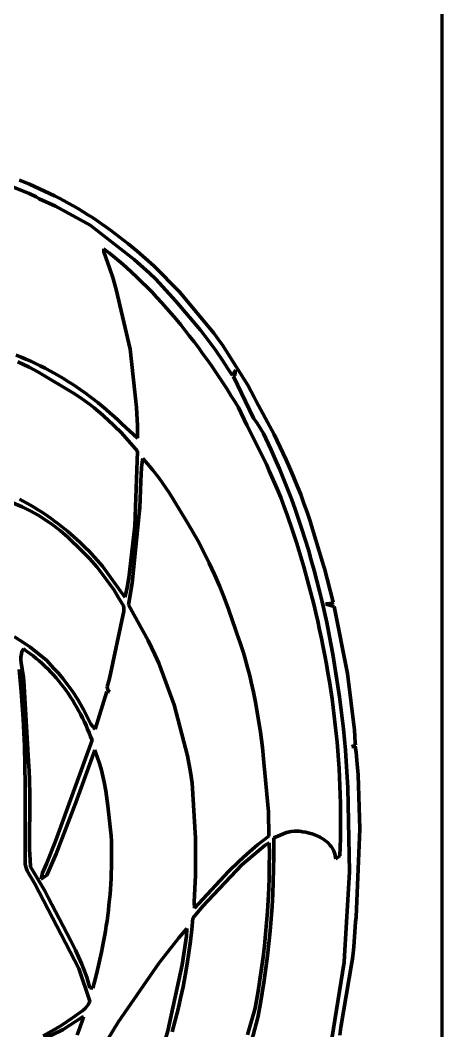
# Model space of a CAD drawing. Header units: millimetres. Extents: x 0 to 15.3, y 0 to 17.7.
# Drawn here: x 12.84 to 15.29, y 4.56 to 10.44 of the extents above; entities that cross this region are included whole.
import ezdxf

# ---------------------------------------------------------------- set-up
doc = ezdxf.new("R2010")
doc.units = ezdxf.units.MM
doc.layers.add('color#0a0a0aff', color=7, linetype='CONTINUOUS', lineweight=100)
doc.layers.add('color#ffffffff', color=7, linetype='CONTINUOUS', lineweight=100)

msp = doc.modelspace()

# ---------------------------------------------------------------- linework, layer by layer
at = {"layer": 'color#0a0a0aff'}
for p, q in [((12.888, 9.4334), (12.7509, 9.4876)), ((12.8309, 9.5114), (12.8604, 9.4994)), ((12.8604, 9.4994), (12.8898, 9.487)), ((12.8898, 9.487), (12.9191, 9.4743)), ((12.9191, 9.4743), (12.9482, 9.4612)), ((12.9277, 9.4141), (12.888, 9.4334)), ((12.9468, 9.4024), (12.9277, 9.4141)), ((12.9482, 9.4612), (12.9772, 9.4477)), ((12.9772, 9.4477), (13.006, 9.4339)), ((13.006, 9.4339), (13.0346, 9.4197)), ((13.0346, 9.4197), (13.063, 9.4052)), ((13.0411, 9.3595), (12.9468, 9.4024)), ((13.2437, 9.2498), (13.0411, 9.3595)), ((13.063, 9.4052), (13.0912, 9.3903)), ((13.0912, 9.3903), (13.1192, 9.375)), ((13.1192, 9.375), (13.147, 9.3593)), ((13.147, 9.3593), (13.1746, 9.3433)), ((13.1746, 9.3433), (13.202, 9.3269)), ((13.202, 9.3269), (13.2291, 9.3101)), ((13.2291, 9.3101), (13.256, 9.293)), ((13.256, 9.293), (13.2826, 9.2754)), ((13.4995, 9.0501), (13.2437, 9.2498)), ((13.2826, 9.2754), (13.309, 9.2575)), ((13.309, 9.2575), (13.3351, 9.2392)), ((13.3351, 9.2392), (13.361, 9.2205)), ((13.361, 9.2205), (13.3866, 9.2014)), ((13.3866, 9.2014), (13.4118, 9.182)), ((13.4118, 9.182), (13.4368, 9.1621)), ((13.4368, 9.1621), (13.4615, 9.1418)), ((13.4615, 9.1418), (13.5175, 9.0978)), ((13.3223, 9.0931), (13.3226, 9.1082)), ((13.3456, 9.0281), (13.3223, 9.0931)), ((13.3226, 9.1082), (13.3232, 9.1113)), ((13.3232, 9.1113), (13.3562, 9.0853)), ((13.3562, 9.0853), (13.3888, 9.0587)), ((13.3888, 9.0587), (13.4209, 9.0316)), ((13.5175, 9.0978), (13.6131, 9.0125)), ((13.358, 8.9945), (13.3456, 9.0281)), ((13.4209, 9.0316), (13.4525, 9.0039)), ((13.4525, 9.0039), (13.4836, 8.9757)), ((13.5883, 8.9701), (13.4995, 9.0501)), ((13.6131, 9.0125), (13.7639, 8.8611)), ((13.3751, 8.9437), (13.358, 8.9945)), ((13.3954, 8.8752), (13.3751, 8.9437)), ((13.4836, 8.9757), (13.5142, 8.947)), ((13.5142, 8.947), (13.5444, 8.9179)), ((13.6251, 8.9343), (13.5883, 8.9701)), ((13.5444, 8.9179), (13.5742, 8.8883)), ((13.5742, 8.8883), (13.6035, 8.8582)), ((13.742, 8.8073), (13.6251, 8.9343)), ((13.4761, 8.5271), (13.3954, 8.8752)), ((13.6035, 8.8582), (13.6323, 8.8277)), ((13.6323, 8.8277), (13.6607, 8.7968)), ((13.7639, 8.8611), (13.9639, 8.6201)), ((13.6607, 8.7968), (13.6887, 8.7655)), ((13.6887, 8.7655), (13.7163, 8.7338)), ((13.8226, 8.7139), (13.742, 8.8073)), ((13.7163, 8.7338), (13.7435, 8.7018)), ((13.8849, 8.6374), (13.8226, 8.7139)), ((13.7435, 8.7018), (13.7703, 8.6694)), ((13.7703, 8.6694), (13.7966, 8.6366)), ((13.7966, 8.6366), (13.8226, 8.6035)), ((13.8226, 8.6035), (13.8482, 8.5702)), ((13.9303, 8.5789), (13.8849, 8.6374)), ((13.9639, 8.6201), (14.004, 8.5651)), ((13.8482, 8.5702), (13.8735, 8.5365)), ((13.8735, 8.5365), (13.8983, 8.5026)), ((13.9742, 8.5193), (13.9303, 8.5789)), ((14.004, 8.5651), (14.0116, 8.5538)), ((14.0116, 8.5538), (14.162, 8.3187)), ((12.8117, 8.4924), (12.8403, 8.481)), ((12.8403, 8.481), (12.8687, 8.4691)), ((12.8687, 8.4691), (12.8968, 8.4567)), ((13.5131, 8.1888), (13.4761, 8.5271)), ((13.8983, 8.5026), (13.9228, 8.4684)), ((14.0166, 8.4587), (13.9742, 8.5193)), ((12.8874, 8.4226), (12.8213, 8.4533)), ((12.939, 8.3955), (12.8874, 8.4226)), ((12.8968, 8.4567), (12.9248, 8.4438)), ((12.9248, 8.4438), (12.9525, 8.4304)), ((12.9525, 8.4304), (12.9799, 8.4165)), ((12.9799, 8.4165), (13.0071, 8.4021)), ((13.9228, 8.4684), (13.947, 8.4339)), ((13.947, 8.4339), (13.9708, 8.3993)), ((14.044, 8.4176), (14.0166, 8.4587)), ((14.0706, 8.376), (14.044, 8.4176)), ((13.156, 8.2651), (12.939, 8.3955)), ((13.0071, 8.4021), (13.0341, 8.3872)), ((13.0341, 8.3872), (13.0608, 8.3719)), ((13.0608, 8.3719), (13.0873, 8.3561)), ((13.0873, 8.3561), (13.1135, 8.3399)), ((13.9708, 8.3993), (13.9943, 8.3644)), ((13.9943, 8.3644), (14.0175, 8.3293)), ((14.0901, 8.4061), (14.0706, 8.376)), ((14.078, 8.3675), (14.0857, 8.3749)), ((14.1943, 8.1255), (14.078, 8.3675)), ((14.0857, 8.3749), (14.0901, 8.4061)), ((13.1135, 8.3399), (13.1394, 8.3232)), ((13.1394, 8.3232), (13.1651, 8.3061)), ((13.1651, 8.3061), (13.1905, 8.2886)), ((14.0175, 8.3293), (14.0403, 8.2941)), ((14.0403, 8.2941), (14.0628, 8.2587)), ((14.162, 8.3187), (14.1989, 8.248)), ((13.198, 8.2369), (13.156, 8.2651)), ((13.1905, 8.2886), (13.2156, 8.2708)), ((13.2389, 8.2072), (13.198, 8.2369)), ((13.2156, 8.2708), (13.2404, 8.2525)), ((13.2404, 8.2525), (13.265, 8.2338)), ((13.265, 8.2338), (13.2892, 8.2148)), ((14.0628, 8.2587), (14.085, 8.2231)), ((14.1989, 8.248), (14.2103, 8.2239)), ((13.2655, 8.1866), (13.2389, 8.2072)), ((13.2915, 8.165), (13.2655, 8.1866)), ((13.2892, 8.2148), (13.3132, 8.1954)), ((13.3132, 8.1954), (13.3368, 8.1757)), ((13.3368, 8.1757), (13.3602, 8.1556)), ((13.5183, 8.0814), (13.5131, 8.1888)), ((14.085, 8.2231), (14.1069, 8.1874)), ((14.1069, 8.1874), (14.1554, 8.0854)), ((14.2103, 8.2239), (14.2634, 8.1282)), ((13.3167, 8.1426), (13.2915, 8.165)), ((13.3291, 8.131), (13.3167, 8.1426)), ((13.3412, 8.1191), (13.3291, 8.131)), ((13.4259, 8.0409), (13.3412, 8.1191)), ((13.3602, 8.1556), (13.3832, 8.1352)), ((13.3832, 8.1352), (13.4059, 8.1144)), ((14.2166, 8.0973), (14.1943, 8.1255)), ((14.2634, 8.1282), (14.3141, 8.0311)), ((13.4059, 8.1144), (13.4284, 8.0934)), ((13.4284, 8.0934), (13.5188, 8.0097)), ((13.5188, 8.0097), (13.5183, 8.0814)), ((14.1554, 8.0854), (14.2695, 7.8581)), ((14.2535, 8.036), (14.2166, 8.0973)), ((13.5196, 7.9342), (13.4259, 8.0409)), ((14.2955, 7.9446), (14.2535, 8.036)), ((14.3141, 8.0311), (14.3504, 7.9574)), ((14.3212, 7.8875), (14.2955, 7.9446)), ((14.3504, 7.9574), (14.3851, 7.883)), ((13.5024, 7.4997), (13.5196, 7.9342)), ((13.5493, 7.8912), (13.5458, 7.8692)), ((13.5795, 7.8578), (13.5493, 7.8912)), ((14.3459, 7.8301), (14.3212, 7.8875)), ((14.3851, 7.883), (14.4182, 7.8079)), ((13.542, 7.8361), (13.5382, 7.7585)), ((13.5458, 7.8692), (13.542, 7.8361)), ((13.6084, 7.8233), (13.5795, 7.8578)), ((13.645, 7.7758), (13.6084, 7.8233)), ((14.2695, 7.8581), (14.2859, 7.819)), ((14.3698, 7.7723), (14.3459, 7.8301)), ((13.7048, 7.6895), (13.645, 7.7758)), ((14.2859, 7.819), (14.3094, 7.7675)), ((14.3094, 7.7675), (14.3318, 7.7155)), ((14.3929, 7.7142), (14.3698, 7.7723)), ((14.4182, 7.8079), (14.4496, 7.732)), ((13.5382, 7.7585), (13.5325, 7.6031)), ((14.3318, 7.7155), (14.3532, 7.6632)), ((14.4151, 7.6559), (14.3929, 7.7142)), ((14.4496, 7.732), (14.4695, 7.681)), ((12.8314, 7.6538), (12.8527, 7.6427)), ((13.7993, 7.5362), (13.7048, 7.6895)), ((14.3532, 7.6632), (14.3736, 7.6105)), ((14.4365, 7.5972), (14.4151, 7.6559)), ((14.4695, 7.681), (14.4886, 7.6297)), ((12.846, 7.6103), (12.7972, 7.6311)), ((12.8936, 7.587), (12.846, 7.6103)), ((12.8527, 7.6427), (12.8738, 7.6312)), ((12.8738, 7.6312), (12.8948, 7.6193)), ((12.94, 7.5612), (12.8936, 7.587)), ((12.8948, 7.6193), (12.9155, 7.6071)), ((12.9155, 7.6071), (12.936, 7.5946)), ((12.936, 7.5946), (12.9563, 7.5817)), ((13.5325, 7.6031), (13.5284, 7.57)), ((14.3736, 7.6105), (14.393, 7.5574)), ((14.4571, 7.5382), (14.4365, 7.5972)), ((14.4886, 7.6297), (14.5068, 7.5781)), ((12.985, 7.5331), (12.94, 7.5612)), ((12.9563, 7.5817), (12.9764, 7.5685)), ((12.9764, 7.5685), (12.9963, 7.555)), ((13.0284, 7.5026), (12.985, 7.5331)), ((12.9963, 7.555), (13.016, 7.5412)), ((13.016, 7.5412), (13.0355, 7.5271)), ((13.5284, 7.57), (13.4875, 7.1661)), ((13.8362, 7.474), (13.7993, 7.5362)), ((14.393, 7.5574), (14.4207, 7.4773)), ((14.4769, 7.479), (14.4571, 7.5382)), ((14.5068, 7.5781), (14.5242, 7.5261)), ((13.0701, 7.4699), (13.0284, 7.5026)), ((13.0355, 7.5271), (13.0547, 7.5126)), ((13.0547, 7.5126), (13.0737, 7.4979)), ((13.1101, 7.435), (13.0701, 7.4699)), ((13.0737, 7.4979), (13.0925, 7.4829)), ((13.0925, 7.4829), (13.1111, 7.4675)), ((13.4681, 7.1972), (13.5024, 7.4997)), ((13.8715, 7.4108), (13.8362, 7.474)), ((14.4207, 7.4773), (14.4467, 7.3966)), ((14.4958, 7.4195), (14.4769, 7.479)), ((14.5242, 7.5261), (14.5325, 7.5)), ((14.5325, 7.5), (14.6022, 7.2675)), ((13.1199, 7.4259), (13.1101, 7.435)), ((13.1111, 7.4675), (13.1294, 7.452)), ((13.187, 7.3624), (13.1199, 7.4259)), ((13.1294, 7.452), (13.1475, 7.4361)), ((13.1475, 7.4361), (13.1653, 7.4199)), ((13.1653, 7.4199), (13.183, 7.4035)), ((13.9051, 7.3468), (13.8715, 7.4108)), ((14.5141, 7.3598), (14.4958, 7.4195)), ((13.183, 7.4035), (13.2003, 7.3869)), ((13.2403, 7.3067), (13.187, 7.3624)), ((13.2003, 7.3869), (13.2175, 7.37)), ((13.2175, 7.37), (13.2344, 7.3528)), ((13.2344, 7.3528), (13.251, 7.3354)), ((14.4467, 7.3966), (14.4869, 7.2611)), ((14.5315, 7.2998), (14.5141, 7.3598)), ((13.2809, 7.2602), (13.2403, 7.3067)), ((13.251, 7.3354), (13.2674, 7.3178)), ((13.2674, 7.3178), (13.2835, 7.3)), ((13.2835, 7.3), (13.2994, 7.2819)), ((13.937, 7.2819), (13.9051, 7.3468)), ((14.5482, 7.2396), (14.5315, 7.2998)), ((13.3195, 7.2122), (13.2809, 7.2602)), ((13.2994, 7.2819), (13.3151, 7.2636)), ((13.3151, 7.2636), (13.445, 7.0836)), ((13.9673, 7.2163), (13.937, 7.2819)), ((14.4869, 7.2611), (14.5452, 7.0426)), ((14.5642, 7.1792), (14.5482, 7.2396)), ((14.6022, 7.2675), (14.608, 7.2505)), ((14.608, 7.2505), (14.6566, 7.0622)), ((13.356, 7.1625), (13.3195, 7.2122)), ((13.458, 7.1402), (13.4681, 7.1972)), ((13.996, 7.1499), (13.9673, 7.2163)), ((14.5795, 7.1186), (14.5642, 7.1792)), ((13.3819, 7.1241), (13.356, 7.1625)), ((13.4064, 7.0849), (13.3819, 7.1241)), ((13.4486, 7.0977), (13.458, 7.1402)), ((13.4875, 7.1661), (13.4665, 7.0387)), ((14.0231, 7.0828), (13.996, 7.1499)), ((14.594, 7.0578), (14.5795, 7.1186)), ((13.437, 7.0332), (13.4064, 7.0849)), ((13.445, 7.0836), (13.4486, 7.0977)), ((14.0486, 7.0152), (14.0231, 7.0828)), ((14.6079, 6.9969), (14.594, 7.0578)), ((14.6566, 7.0622), (14.6589, 7.0556)), ((13.3554, 6.6103), (13.4382, 7.002)), ((13.4397, 7.0212), (13.437, 7.0332)), ((13.4382, 7.002), (13.439, 7.0053)), ((13.439, 7.0053), (13.4399, 7.0118)), ((13.4399, 7.0118), (13.4397, 7.0212)), ((13.4665, 7.0387), (13.5816, 6.8313)), ((14.0726, 6.947), (14.0486, 7.0152)), ((14.5452, 7.0426), (14.5572, 6.9931)), ((14.6168, 7.0445), (14.6154, 7.044)), ((14.6154, 7.044), (14.6645, 7.0292)), ((14.653, 7.0499), (14.6168, 7.0445)), ((14.6589, 7.0556), (14.653, 7.0499)), ((14.6645, 7.0292), (14.7413, 6.6398)), ((14.0878, 6.9012), (14.0726, 6.947)), ((14.5572, 6.9931), (14.5687, 6.9435)), ((14.5687, 6.9435), (14.5798, 6.8938)), ((14.621, 6.9358), (14.6079, 6.9969)), ((14.0981, 6.8734), (14.0878, 6.9012)), ((14.5798, 6.8938), (14.5905, 6.844)), ((14.6335, 6.8745), (14.621, 6.9358)), ((12.8022, 6.8536), (12.8673, 6.8106)), ((13.5816, 6.8313), (13.6202, 6.7496)), ((14.108, 6.8455), (14.0981, 6.8734)), ((14.1176, 6.8175), (14.108, 6.8455)), ((14.5905, 6.844), (14.6007, 6.794)), ((14.6454, 6.8131), (14.6335, 6.8745)), ((12.8454, 6.7647), (12.8435, 6.7584)), ((12.8477, 6.771), (12.8454, 6.7647)), ((12.8505, 6.7772), (12.8477, 6.771)), ((12.8537, 6.7834), (12.8505, 6.7772)), ((12.873, 6.7703), (12.8537, 6.7834)), ((12.8673, 6.8106), (12.892, 6.7941)), ((12.892, 6.7566), (12.873, 6.7703)), ((12.892, 6.7941), (12.99, 6.715)), ((14.1268, 6.7894), (14.1176, 6.8175)), ((14.1356, 6.7611), (14.1268, 6.7894)), ((14.6007, 6.794), (14.6104, 6.744)), ((14.6566, 6.7516), (14.6454, 6.8131)), ((12.8395, 6.733), (12.8393, 6.7203)), ((12.8393, 6.7203), (12.8406, 6.701)), ((12.8408, 6.7458), (12.8395, 6.733)), ((12.842, 6.7521), (12.8408, 6.7458)), ((12.8435, 6.7584), (12.842, 6.7521)), ((12.9106, 6.7425), (12.892, 6.7566)), ((12.9288, 6.7279), (12.9106, 6.7425)), ((12.9467, 6.7128), (12.9288, 6.7279)), ((12.9641, 6.6973), (12.9467, 6.7128)), ((12.99, 6.715), (13.0298, 6.671)), ((13.6202, 6.7496), (13.643, 6.7007)), ((14.1441, 6.7327), (14.1356, 6.7611)), ((14.1523, 6.7043), (14.1441, 6.7327)), ((14.6104, 6.744), (14.6197, 6.6939)), ((14.6672, 6.69), (14.6566, 6.7516)), ((12.8409, 6.5352), (12.8291, 6.6625)), ((12.8406, 6.701), (12.8547, 6.6168)), ((12.9811, 6.6814), (12.9641, 6.6973)), ((12.9977, 6.665), (12.9811, 6.6814)), ((13.014, 6.6483), (12.9977, 6.665)), ((13.0298, 6.6312), (13.014, 6.6483)), ((13.0298, 6.671), (13.0579, 6.6412)), ((13.643, 6.7007), (13.7319, 6.4576)), ((14.1601, 6.6757), (14.1523, 6.7043)), ((14.1676, 6.6471), (14.1601, 6.6757)), ((14.1748, 6.6184), (14.1676, 6.6471)), ((14.6197, 6.6939), (14.6285, 6.6437)), ((14.6771, 6.6282), (14.6672, 6.69)), ((12.8547, 6.6168), (12.856, 6.5974)), ((12.856, 6.5974), (12.8853, 6.0969)), ((13.0452, 6.6137), (13.0298, 6.6312)), ((13.0603, 6.5958), (13.0452, 6.6137)), ((13.0579, 6.6412), (13.0846, 6.6103)), ((13.0749, 6.5776), (13.0603, 6.5958)), ((13.0846, 6.6103), (13.1098, 6.5783)), ((13.3425, 6.5621), (13.3554, 6.6103)), ((14.1816, 6.5896), (14.1748, 6.6184)), ((14.1945, 6.5317), (14.1816, 6.5896)), ((14.6285, 6.6437), (14.6368, 6.5934)), ((14.6368, 6.5934), (14.6447, 6.5431)), ((14.6865, 6.5664), (14.6771, 6.6282)), ((14.7413, 6.6398), (14.7823, 6.3093)), ((12.8522, 6.3758), (12.8409, 6.5352)), ((13.0891, 6.5591), (13.0749, 6.5776)), ((13.103, 6.5402), (13.0891, 6.5591)), ((13.1164, 6.5211), (13.103, 6.5402)), ((13.1098, 6.5783), (13.1414, 6.5341)), ((13.1414, 6.5341), (13.1708, 6.4884)), ((13.2731, 6.3159), (13.3394, 6.5346)), ((13.3394, 6.5346), (13.3562, 6.5324)), ((13.3431, 6.5527), (13.3425, 6.5621)), ((13.3454, 6.5459), (13.3431, 6.5527)), ((13.348, 6.5415), (13.3454, 6.5459)), ((13.3562, 6.5324), (13.348, 6.5415)), ((14.2061, 6.4736), (14.1945, 6.5317)), ((14.6447, 6.5431), (14.6521, 6.4927)), ((14.6952, 6.5045), (14.6865, 6.5664)), ((13.1294, 6.5017), (13.1164, 6.5211)), ((13.142, 6.482), (13.1294, 6.5017)), ((13.1542, 6.462), (13.142, 6.482)), ((13.1708, 6.4884), (13.2047, 6.4294)), ((14.2167, 6.4153), (14.2061, 6.4736)), ((14.6521, 6.4927), (14.659, 6.4422)), ((14.7034, 6.4425), (14.6952, 6.5045)), ((13.166, 6.4418), (13.1542, 6.462)), ((13.1774, 6.4213), (13.166, 6.4418)), ((13.1884, 6.4007), (13.1774, 6.4213)), ((13.2047, 6.4294), (13.2474, 6.3442)), ((13.7319, 6.4576), (13.81, 6.1608)), ((14.2263, 6.3568), (14.2167, 6.4153)), ((14.659, 6.4422), (14.6653, 6.3916)), ((14.711, 6.3805), (14.7034, 6.4425)), ((12.8598, 6.2161), (12.8522, 6.3758)), ((13.199, 6.3798), (13.1884, 6.4007)), ((13.2092, 6.3588), (13.199, 6.3798)), ((13.2189, 6.3375), (13.2092, 6.3588)), ((14.2349, 6.2981), (14.2263, 6.3568)), ((14.6653, 6.3916), (14.6712, 6.341)), ((14.718, 6.3184), (14.711, 6.3805)), ((13.2282, 6.3161), (13.2189, 6.3375)), ((13.2372, 6.2946), (13.2282, 6.3161)), ((13.2457, 6.2729), (13.2372, 6.2946)), ((13.2474, 6.3442), (13.2731, 6.3159)), ((14.2461, 6.2099), (14.2349, 6.2981)), ((14.6712, 6.341), (14.6766, 6.2903)), ((14.7246, 6.2563), (14.718, 6.3184)), ((14.7823, 6.3093), (14.7874, 6.2371)), ((13.042, 5.664), (13.2537, 6.2511)), ((13.2537, 6.2511), (13.2457, 6.2729)), ((14.6766, 6.2903), (14.6815, 6.2396)), ((14.6815, 6.2396), (14.6859, 6.1889)), ((14.7305, 6.1942), (14.7246, 6.2563)), ((14.7874, 6.2371), (14.7879, 6.2226)), ((12.8649, 5.9923), (12.8598, 6.2161)), ((13.2694, 6.193), (13.1603, 5.8899)), ((13.276, 6.1766), (13.2694, 6.193)), ((13.2823, 6.1601), (13.276, 6.1766)), ((14.2555, 6.1215), (14.2461, 6.2099)), ((14.6859, 6.1889), (14.6898, 6.1381)), ((14.7451, 5.9748), (14.7305, 6.1942)), ((14.7879, 6.2226), (14.7679, 6.2144)), ((14.7679, 6.2144), (14.7869, 6.2156)), ((14.7869, 6.2156), (14.7918, 6.1828)), ((14.7918, 6.1828), (14.7975, 6.1334)), ((13.2882, 6.1436), (13.2823, 6.1601)), ((13.2938, 6.1269), (13.2882, 6.1436)), ((13.2991, 6.1102), (13.2938, 6.1269)), ((13.81, 6.1608), (13.8283, 6.0656)), ((14.2609, 6.0626), (14.2555, 6.1215)), ((14.6898, 6.1381), (14.6931, 6.0872)), ((14.7975, 6.1334), (14.8036, 6.0508)), ((12.8853, 6.0969), (12.8868, 6.0769)), ((12.8868, 6.0769), (12.89, 6.0167)), ((13.3088, 6.0764), (13.2991, 6.1102)), ((13.3173, 6.0424), (13.3088, 6.0764)), ((13.8283, 6.0656), (13.8377, 6.0017)), ((14.2814, 5.834), (14.2609, 6.0626)), ((14.6931, 6.0872), (14.6959, 6.0363)), ((12.89, 6.0167), (12.8916, 5.9363)), ((13.3248, 6.0081), (13.3173, 6.0424)), ((13.3344, 5.9563), (13.3248, 6.0081)), ((13.8377, 6.0017), (13.8563, 5.682)), ((14.6959, 6.0363), (14.6982, 5.9854)), ((14.8036, 6.0508), (14.8137, 5.7357)), ((12.8638, 5.7365), (12.8649, 5.9923)), ((13.3469, 5.8692), (13.3344, 5.9563)), ((14.6982, 5.9854), (14.7, 5.9345)), ((14.7541, 5.4864), (14.7451, 5.9748)), ((12.8916, 5.9363), (12.8904, 5.6149)), ((13.1603, 5.8899), (13.0442, 5.5896)), ((14.7, 5.9345), (14.7012, 5.8836)), ((14.7012, 5.8836), (14.7018, 5.8326)), ((13.3651, 5.6942), (13.3469, 5.8692)), ((14.2841, 5.6938), (14.2814, 5.834)), ((14.7018, 5.8326), (14.702, 5.7817)), ((14.702, 5.7817), (14.7015, 5.7307)), ((12.8646, 5.5409), (12.8638, 5.7365)), ((14.387, 5.7143), (14.3131, 5.6829)), ((14.4147, 5.7208), (14.387, 5.7143)), ((14.4316, 5.7227), (14.4147, 5.7208)), ((14.4487, 5.7228), (14.4316, 5.7227)), ((14.4602, 5.7217), (14.4487, 5.7228)), ((14.4718, 5.7197), (14.4602, 5.7217)), ((14.481, 5.7186), (14.4718, 5.7197)), ((14.4997, 5.7156), (14.481, 5.7186)), ((14.5185, 5.7114), (14.4997, 5.7156)), ((14.5373, 5.706), (14.5185, 5.7114)), ((14.5466, 5.7028), (14.5373, 5.706)), ((14.7015, 5.7307), (14.7005, 5.6797)), ((14.8137, 5.7357), (14.793, 5.222)), ((12.9882, 5.5327), (13.042, 5.664)), ((13.3664, 5.6633), (13.3651, 5.6942)), ((13.3674, 5.6324), (13.3664, 5.6633)), ((13.8563, 5.682), (13.8565, 5.4862)), ((14.2181, 5.6429), (14.2508, 5.6688)), ((14.2508, 5.6688), (14.2841, 5.6938)), ((14.2864, 5.655), (14.2622, 5.64)), ((14.287, 5.5883), (14.2864, 5.655)), ((14.3131, 5.6829), (14.3129, 5.5743)), ((14.5557, 5.6993), (14.5466, 5.7028)), ((14.5648, 5.6955), (14.5557, 5.6993)), ((14.5737, 5.6914), (14.5648, 5.6955)), ((14.5824, 5.6869), (14.5737, 5.6914)), ((14.5909, 5.6822), (14.5824, 5.6869)), ((14.5991, 5.6771), (14.5909, 5.6822)), ((14.6071, 5.6717), (14.5991, 5.6771)), ((14.6148, 5.666), (14.6071, 5.6717)), ((14.6221, 5.6599), (14.6148, 5.666)), ((14.6291, 5.6535), (14.6221, 5.6599)), ((14.6357, 5.6468), (14.6291, 5.6535)), ((14.6418, 5.6398), (14.6357, 5.6468)), ((14.7005, 5.6797), (14.699, 5.6287)), ((12.8904, 5.6149), (12.8927, 5.5547)), ((13.0442, 5.5896), (12.9912, 5.4662)), ((13.3679, 5.6015), (13.3674, 5.6324)), ((13.368, 5.5706), (13.3679, 5.6015)), ((14.1089, 5.5465), (14.1548, 5.5888)), ((14.2622, 5.64), (14.1267, 5.5261)), ((14.1548, 5.5888), (14.1862, 5.6162)), ((14.1862, 5.6162), (14.2181, 5.6429)), ((14.2867, 5.5215), (14.287, 5.5883)), ((14.6476, 5.6324), (14.6418, 5.6398)), ((14.6528, 5.6246), (14.6476, 5.6324)), ((14.6576, 5.6166), (14.6528, 5.6246)), ((14.6618, 5.6082), (14.6576, 5.6166)), ((14.6655, 5.5994), (14.6618, 5.6082)), ((14.6686, 5.5903), (14.6655, 5.5994)), ((14.6711, 5.5808), (14.6686, 5.5903)), ((14.699, 5.6287), (14.6968, 5.5778)), ((12.8648, 5.5311), (12.8646, 5.5409)), ((12.866, 5.5216), (12.8648, 5.5311)), ((12.8927, 5.5547), (12.8953, 5.5146)), ((12.9656, 5.4806), (12.9882, 5.5327)), ((13.3672, 5.5088), (13.3678, 5.5397)), ((13.3678, 5.5397), (13.368, 5.5706)), ((14.0494, 5.4881), (14.1089, 5.5465)), ((14.3129, 5.5743), (14.3117, 5.5018)), ((14.6729, 5.571), (14.6711, 5.5808)), ((14.6741, 5.5608), (14.6729, 5.571)), ((14.6968, 5.5778), (14.6741, 5.5608)), ((12.8695, 5.508), (12.866, 5.5216)), ((12.8766, 5.4906), (12.8695, 5.508)), ((12.9206, 5.4165), (12.8766, 5.4906)), ((12.8953, 5.5146), (12.9792, 5.3745)), ((12.9584, 5.4427), (12.9656, 5.4806)), ((13.3648, 5.4471), (13.3662, 5.4779)), ((13.3662, 5.4779), (13.3672, 5.5088)), ((13.8505, 5.2748), (14.0494, 5.4881)), ((13.8565, 5.4862), (13.8575, 5.4643)), ((14.1267, 5.5261), (13.8967, 5.2838)), ((14.2854, 5.4549), (14.2867, 5.5215)), ((14.3117, 5.5018), (14.3095, 5.4294)), ((14.7243, 4.9959), (14.7541, 5.4864)), ((13.1776, 4.9226), (12.9206, 5.4165)), ((12.9912, 5.4662), (12.9584, 5.4427)), ((13.361, 5.3855), (13.3631, 5.4163)), ((13.3631, 5.4163), (13.3648, 5.4471)), ((13.8575, 5.4643), (13.8491, 5.3113)), ((14.2832, 5.3882), (14.2854, 5.4549)), ((14.3095, 5.4294), (14.3065, 5.357)), ((12.9792, 5.3745), (12.9982, 5.336)), ((13.3558, 5.3239), (13.3586, 5.3547)), ((13.3586, 5.3547), (13.361, 5.3855)), ((14.28, 5.3216), (14.2832, 5.3882)), ((14.3065, 5.357), (14.3025, 5.2847)), ((12.9982, 5.336), (13.1291, 5.0884)), ((13.3491, 5.2625), (13.3526, 5.2932)), ((13.3526, 5.2932), (13.3558, 5.3239)), ((13.8491, 5.3113), (13.8505, 5.2748)), ((14.2759, 5.255), (14.28, 5.3216)), ((13.3453, 5.2319), (13.3491, 5.2625)), ((13.8967, 5.2838), (13.8418, 5.2162)), ((14.2708, 5.1885), (14.2759, 5.255)), ((14.3025, 5.2847), (14.2975, 5.2124)), ((13.3367, 5.1707), (13.3412, 5.2013)), ((13.3412, 5.2013), (13.3453, 5.2319)), ((13.8418, 5.2162), (13.8352, 5.1492)), ((14.2648, 5.1221), (14.2708, 5.1885)), ((14.2975, 5.2124), (14.2915, 5.1402)), ((14.7885, 5.1949), (14.7797, 5.049)), ((14.793, 5.222), (14.7885, 5.1949)), ((13.3267, 5.1097), (13.3318, 5.1402)), ((13.3318, 5.1402), (13.3367, 5.1707)), ((13.8057, 5.1555), (13.7602, 5.1023)), ((13.8048, 5.1113), (13.8057, 5.1555)), ((13.8352, 5.1492), (13.8273, 5.0824)), ((14.2579, 5.0557), (14.2648, 5.1221)), ((14.2915, 5.1402), (14.2845, 5.0681)), ((13.1291, 5.0884), (13.1577, 5.0306)), ((13.3155, 5.049), (13.3212, 5.0793)), ((13.3212, 5.0793), (13.3267, 5.1097)), ((13.7602, 5.1023), (13.7161, 5.048)), ((13.7792, 4.9439), (13.8048, 5.1113)), ((13.8273, 5.0824), (13.8183, 5.0158)), ((14.2845, 5.0681), (14.2764, 4.9962)), ((13.1577, 5.0306), (13.1758, 4.9917)), ((13.2963, 4.9583), (13.3094, 5.0187)), ((13.3094, 5.0187), (13.3155, 5.049)), ((13.7161, 5.048), (13.6451, 4.9555)), ((13.8183, 5.0158), (13.808, 4.9493)), ((14.2501, 4.9895), (14.2579, 5.0557)), ((14.7797, 5.049), (14.7742, 4.9945)), ((13.1758, 4.9917), (13.1929, 4.9523)), ((13.1929, 4.9523), (13.201, 4.9324)), ((13.282, 4.8981), (13.2963, 4.9583)), ((13.6451, 4.9555), (13.406, 4.6102)), ((13.6954, 4.5612), (13.7792, 4.9439)), ((13.808, 4.9493), (13.7965, 4.883)), ((14.2414, 4.9234), (14.2501, 4.9895)), ((14.2764, 4.9962), (14.2673, 4.9243)), ((14.6518, 4.514), (14.723, 4.9595)), ((14.7671, 4.9585), (14.7038, 4.5821)), ((14.723, 4.9595), (14.7243, 4.9959)), ((14.7692, 4.9675), (14.7671, 4.9585)), ((14.7742, 4.9945), (14.7692, 4.9675)), ((13.2415, 4.7324), (13.1776, 4.9226)), ((13.201, 4.9324), (13.2087, 4.9124)), ((13.2087, 4.9124), (13.2161, 4.8922)), ((13.2161, 4.8922), (13.2232, 4.8719)), ((13.2666, 4.8383), (13.282, 4.8981)), ((13.7965, 4.883), (13.7839, 4.817)), ((14.2318, 4.8574), (14.2414, 4.9234)), ((14.2673, 4.9243), (14.2571, 4.8526)), ((13.2232, 4.8719), (13.2298, 4.8514)), ((13.2298, 4.8514), (13.236, 4.8308)), ((13.236, 4.8308), (13.2418, 4.8099)), ((13.2585, 4.8085), (13.2666, 4.8383)), ((14.2212, 4.7915), (14.2318, 4.8574)), ((14.2571, 4.8526), (14.2457, 4.7811)), ((13.2418, 4.8099), (13.2585, 4.8085)), ((13.7839, 4.817), (13.77, 4.7511)), ((14.2098, 4.7258), (14.2212, 4.7915)), ((14.2457, 4.7811), (14.2332, 4.7097)), ((13.2226, 4.6999), (13.2299, 4.7098)), ((13.2299, 4.7098), (13.2332, 4.7151)), ((13.2332, 4.7151), (13.2362, 4.7207)), ((13.2362, 4.7207), (13.239, 4.7264)), ((13.239, 4.7264), (13.2415, 4.7324)), ((13.77, 4.7511), (13.755, 4.6855)), ((14.2038, 4.693), (14.2098, 4.7258)), ((14.2332, 4.7097), (14.2196, 4.6385)), ((13.1392, 4.6359), (13.2011, 4.6781)), ((13.2011, 4.6781), (13.2145, 4.6907)), ((13.2145, 4.6907), (13.2226, 4.6999)), ((13.755, 4.6855), (13.7388, 4.6202)), ((14.1599, 4.5375), (14.2038, 4.693)), ((13.0351, 4.5673), (13.0776, 4.5935)), ((13.0776, 4.5935), (13.1085, 4.6148)), ((13.1959, 4.6389), (13.0861, 4.5671)), ((13.1085, 4.6148), (13.1392, 4.6359)), ((13.406, 4.6102), (13.1179, 4.1411)), ((13.1776, 4.5629), (13.1871, 4.5894)), ((13.1871, 4.5894), (13.1962, 4.616)), ((13.205, 4.6427), (13.1959, 4.6389)), ((13.1962, 4.616), (13.205, 4.6427)), ((13.7388, 4.6202), (13.7214, 4.5552)), ((14.2196, 4.6385), (14.1743, 4.4699)), ((13.0861, 4.5671), (12.7968, 4.429)), ((12.9692, 4.532), (13.0351, 4.5673)), ((13.1678, 4.5366), (13.1776, 4.5629)), ((13.6783, 4.5009), (13.6954, 4.5612)), ((14.7038, 4.5821), (14.6985, 4.5358))]:
    msp.add_line(p, q, dxfattribs=at)
at = {"layer": 'color#ffffffff'}
for p, q in [((15.2917, 17.6528), (15.2917, 0)), ((12.7509, 9.4876), (12.888, 9.4334)), ((12.8604, 9.4994), (12.8309, 9.5114)), ((12.8898, 9.487), (12.8604, 9.4994)), ((12.9191, 9.4743), (12.8898, 9.487)), ((12.9482, 9.4612), (12.9191, 9.4743)), ((12.888, 9.4334), (12.9277, 9.4141)), ((12.9277, 9.4141), (12.9468, 9.4024)), ((12.9772, 9.4477), (12.9482, 9.4612)), ((13.006, 9.4339), (12.9772, 9.4477)), ((13.0346, 9.4197), (13.006, 9.4339)), ((13.063, 9.4052), (13.0346, 9.4197)), ((12.9468, 9.4024), (13.0411, 9.3595)), ((13.0411, 9.3595), (13.2437, 9.2498)), ((13.0912, 9.3903), (13.063, 9.4052)), ((13.1192, 9.375), (13.0912, 9.3903)), ((13.147, 9.3593), (13.1192, 9.375)), ((13.1746, 9.3433), (13.147, 9.3593)), ((13.202, 9.3269), (13.1746, 9.3433)), ((13.2291, 9.3101), (13.202, 9.3269)), ((13.256, 9.293), (13.2291, 9.3101)), ((13.2826, 9.2754), (13.256, 9.293)), ((13.2437, 9.2498), (13.4995, 9.0501)), ((13.309, 9.2575), (13.2826, 9.2754)), ((13.3351, 9.2392), (13.309, 9.2575)), ((13.361, 9.2205), (13.3351, 9.2392)), ((13.3866, 9.2014), (13.361, 9.2205)), ((13.4118, 9.182), (13.3866, 9.2014)), ((13.4368, 9.1621), (13.4118, 9.182)), ((13.4615, 9.1418), (13.4368, 9.1621)), ((13.5175, 9.0978), (13.4615, 9.1418)), ((13.3226, 9.1082), (13.3223, 9.0931)), ((13.3223, 9.0931), (13.3456, 9.0281)), ((13.3232, 9.1113), (13.3226, 9.1082)), ((13.3562, 9.0853), (13.3232, 9.1113)), ((13.3888, 9.0587), (13.3562, 9.0853)), ((13.4209, 9.0316), (13.3888, 9.0587)), ((13.6131, 9.0125), (13.5175, 9.0978)), ((13.3456, 9.0281), (13.358, 8.9945)), ((13.4525, 9.0039), (13.4209, 9.0316)), ((13.4836, 8.9757), (13.4525, 9.0039)), ((13.4995, 9.0501), (13.5883, 8.9701)), ((13.7639, 8.8611), (13.6131, 9.0125)), ((13.358, 8.9945), (13.3751, 8.9437)), ((13.3751, 8.9437), (13.3954, 8.8752)), ((13.5142, 8.947), (13.4836, 8.9757)), ((13.5444, 8.9179), (13.5142, 8.947)), ((13.5883, 8.9701), (13.6251, 8.9343)), ((13.5742, 8.8883), (13.5444, 8.9179)), ((13.6035, 8.8582), (13.5742, 8.8883)), ((13.6251, 8.9343), (13.742, 8.8073)), ((13.3954, 8.8752), (13.4761, 8.5271)), ((13.6323, 8.8277), (13.6035, 8.8582)), ((13.6607, 8.7968), (13.6323, 8.8277)), ((13.9639, 8.6201), (13.7639, 8.8611)), ((13.6887, 8.7655), (13.6607, 8.7968)), ((13.7163, 8.7338), (13.6887, 8.7655)), ((13.742, 8.8073), (13.8226, 8.7139)), ((13.7435, 8.7018), (13.7163, 8.7338)), ((13.8226, 8.7139), (13.8849, 8.6374)), ((13.7703, 8.6694), (13.7435, 8.7018)), ((13.7966, 8.6366), (13.7703, 8.6694)), ((13.8226, 8.6035), (13.7966, 8.6366)), ((13.8482, 8.5702), (13.8226, 8.6035)), ((13.8849, 8.6374), (13.9303, 8.5789)), ((14.004, 8.5651), (13.9639, 8.6201)), ((13.8735, 8.5365), (13.8482, 8.5702)), ((13.8983, 8.5026), (13.8735, 8.5365)), ((13.9303, 8.5789), (13.9742, 8.5193)), ((14.0116, 8.5538), (14.004, 8.5651)), ((14.162, 8.3187), (14.0116, 8.5538)), ((12.8403, 8.481), (12.8117, 8.4924)), ((12.8687, 8.4691), (12.8403, 8.481)), ((12.8968, 8.4567), (12.8687, 8.4691)), ((13.4761, 8.5271), (13.5131, 8.1888)), ((13.9228, 8.4684), (13.8983, 8.5026)), ((13.9742, 8.5193), (14.0166, 8.4587)), ((12.8213, 8.4533), (12.8874, 8.4226)), ((12.8874, 8.4226), (12.939, 8.3955)), ((12.9248, 8.4438), (12.8968, 8.4567)), ((12.9525, 8.4304), (12.9248, 8.4438)), ((12.9799, 8.4165), (12.9525, 8.4304)), ((13.0071, 8.4021), (12.9799, 8.4165)), ((13.947, 8.4339), (13.9228, 8.4684)), ((13.9708, 8.3993), (13.947, 8.4339)), ((14.0166, 8.4587), (14.044, 8.4176)), ((14.044, 8.4176), (14.0706, 8.376)), ((12.939, 8.3955), (13.156, 8.2651)), ((13.0341, 8.3872), (13.0071, 8.4021)), ((13.0608, 8.3719), (13.0341, 8.3872)), ((13.0873, 8.3561), (13.0608, 8.3719)), ((13.1135, 8.3399), (13.0873, 8.3561)), ((13.9943, 8.3644), (13.9708, 8.3993)), ((14.0175, 8.3293), (13.9943, 8.3644)), ((14.0706, 8.376), (14.0901, 8.4061)), ((14.0857, 8.3749), (14.078, 8.3675)), ((14.078, 8.3675), (14.1943, 8.1255)), ((14.0901, 8.4061), (14.0857, 8.3749)), ((13.1394, 8.3232), (13.1135, 8.3399)), ((13.1651, 8.3061), (13.1394, 8.3232)), ((13.1905, 8.2886), (13.1651, 8.3061)), ((14.0403, 8.2941), (14.0175, 8.3293)), ((14.0628, 8.2587), (14.0403, 8.2941)), ((14.1989, 8.248), (14.162, 8.3187)), ((13.156, 8.2651), (13.198, 8.2369)), ((13.2156, 8.2708), (13.1905, 8.2886)), ((13.198, 8.2369), (13.2389, 8.2072)), ((13.2404, 8.2525), (13.2156, 8.2708)), ((13.265, 8.2338), (13.2404, 8.2525)), ((13.2892, 8.2148), (13.265, 8.2338)), ((14.085, 8.2231), (14.0628, 8.2587)), ((14.2103, 8.2239), (14.1989, 8.248)), ((13.2389, 8.2072), (13.2655, 8.1866)), ((13.2655, 8.1866), (13.2915, 8.165)), ((13.3132, 8.1954), (13.2892, 8.2148)), ((13.3368, 8.1757), (13.3132, 8.1954)), ((13.3602, 8.1556), (13.3368, 8.1757)), ((13.5131, 8.1888), (13.5183, 8.0814)), ((14.1069, 8.1874), (14.085, 8.2231)), ((14.1554, 8.0854), (14.1069, 8.1874)), ((14.2634, 8.1282), (14.2103, 8.2239)), ((13.2915, 8.165), (13.3167, 8.1426)), ((13.3167, 8.1426), (13.3291, 8.131)), ((13.3291, 8.131), (13.3412, 8.1191)), ((13.3412, 8.1191), (13.4259, 8.0409)), ((13.3832, 8.1352), (13.3602, 8.1556)), ((13.4059, 8.1144), (13.3832, 8.1352)), ((14.1943, 8.1255), (14.2166, 8.0973)), ((14.3141, 8.0311), (14.2634, 8.1282)), ((13.4284, 8.0934), (13.4059, 8.1144)), ((13.5188, 8.0097), (13.4284, 8.0934)), ((13.5183, 8.0814), (13.5188, 8.0097)), ((14.2695, 7.8581), (14.1554, 8.0854)), ((14.2166, 8.0973), (14.2535, 8.036)), ((13.4259, 8.0409), (13.5196, 7.9342)), ((14.2535, 8.036), (14.2955, 7.9446)), ((14.3504, 7.9574), (14.3141, 8.0311)), ((14.2955, 7.9446), (14.3212, 7.8875)), ((14.3851, 7.883), (14.3504, 7.9574)), ((13.5196, 7.9342), (13.5024, 7.4997)), ((13.5458, 7.8692), (13.5493, 7.8912)), ((13.5493, 7.8912), (13.5795, 7.8578)), ((14.3212, 7.8875), (14.3459, 7.8301)), ((14.4182, 7.8079), (14.3851, 7.883)), ((13.5382, 7.7585), (13.542, 7.8361)), ((13.542, 7.8361), (13.5458, 7.8692)), ((13.5795, 7.8578), (13.6084, 7.8233)), ((13.6084, 7.8233), (13.645, 7.7758)), ((14.2859, 7.819), (14.2695, 7.8581)), ((14.3459, 7.8301), (14.3698, 7.7723)), ((13.645, 7.7758), (13.7048, 7.6895)), ((14.3094, 7.7675), (14.2859, 7.819)), ((14.3318, 7.7155), (14.3094, 7.7675)), ((14.3698, 7.7723), (14.3929, 7.7142)), ((14.4496, 7.732), (14.4182, 7.8079)), ((13.5325, 7.6031), (13.5382, 7.7585)), ((14.3532, 7.6632), (14.3318, 7.7155)), ((14.3929, 7.7142), (14.4151, 7.6559)), ((14.4695, 7.681), (14.4496, 7.732)), ((12.8527, 7.6427), (12.8314, 7.6538)), ((13.7048, 7.6895), (13.7993, 7.5362)), ((14.3736, 7.6105), (14.3532, 7.6632)), ((14.4151, 7.6559), (14.4365, 7.5972)), ((14.4886, 7.6297), (14.4695, 7.681)), ((12.7972, 7.6311), (12.846, 7.6103)), ((12.846, 7.6103), (12.8936, 7.587)), ((12.8738, 7.6312), (12.8527, 7.6427)), ((12.8948, 7.6193), (12.8738, 7.6312)), ((12.8936, 7.587), (12.94, 7.5612)), ((12.9155, 7.6071), (12.8948, 7.6193)), ((12.936, 7.5946), (12.9155, 7.6071)), ((12.9563, 7.5817), (12.936, 7.5946)), ((13.5284, 7.57), (13.5325, 7.6031)), ((14.393, 7.5574), (14.3736, 7.6105)), ((14.4365, 7.5972), (14.4571, 7.5382)), ((14.5068, 7.5781), (14.4886, 7.6297)), ((12.94, 7.5612), (12.985, 7.5331)), ((12.9764, 7.5685), (12.9563, 7.5817)), ((12.9963, 7.555), (12.9764, 7.5685)), ((12.985, 7.5331), (13.0284, 7.5026)), ((13.016, 7.5412), (12.9963, 7.555)), ((13.0355, 7.5271), (13.016, 7.5412)), ((13.4875, 7.1661), (13.5284, 7.57)), ((13.7993, 7.5362), (13.8362, 7.474)), ((14.4207, 7.4773), (14.393, 7.5574)), ((14.4571, 7.5382), (14.4769, 7.479)), ((14.5242, 7.5261), (14.5068, 7.5781)), ((13.0284, 7.5026), (13.0701, 7.4699)), ((13.0547, 7.5126), (13.0355, 7.5271)), ((13.0737, 7.4979), (13.0547, 7.5126)), ((13.0701, 7.4699), (13.1101, 7.435)), ((13.0925, 7.4829), (13.0737, 7.4979)), ((13.1111, 7.4675), (13.0925, 7.4829)), ((13.5024, 7.4997), (13.4681, 7.1972)), ((13.8362, 7.474), (13.8715, 7.4108)), ((14.4467, 7.3966), (14.4207, 7.4773)), ((14.4769, 7.479), (14.4958, 7.4195)), ((14.5325, 7.5), (14.5242, 7.5261)), ((14.6022, 7.2675), (14.5325, 7.5)), ((13.1101, 7.435), (13.1199, 7.4259)), ((13.1294, 7.452), (13.1111, 7.4675)), ((13.1199, 7.4259), (13.187, 7.3624)), ((13.1475, 7.4361), (13.1294, 7.452)), ((13.1653, 7.4199), (13.1475, 7.4361)), ((13.183, 7.4035), (13.1653, 7.4199)), ((13.8715, 7.4108), (13.9051, 7.3468)), ((14.4958, 7.4195), (14.5141, 7.3598)), ((13.2003, 7.3869), (13.183, 7.4035)), ((13.187, 7.3624), (13.2403, 7.3067)), ((13.2175, 7.37), (13.2003, 7.3869)), ((13.2344, 7.3528), (13.2175, 7.37)), ((13.251, 7.3354), (13.2344, 7.3528)), ((14.4869, 7.2611), (14.4467, 7.3966)), ((14.5141, 7.3598), (14.5315, 7.2998)), ((13.2403, 7.3067), (13.2809, 7.2602)), ((13.2674, 7.3178), (13.251, 7.3354)), ((13.2835, 7.3), (13.2674, 7.3178)), ((13.2994, 7.2819), (13.2835, 7.3)), ((13.9051, 7.3468), (13.937, 7.2819)), ((14.5315, 7.2998), (14.5482, 7.2396)), ((13.2809, 7.2602), (13.3195, 7.2122)), ((13.3151, 7.2636), (13.2994, 7.2819)), ((13.445, 7.0836), (13.3151, 7.2636)), ((13.937, 7.2819), (13.9673, 7.2163)), ((14.5452, 7.0426), (14.4869, 7.2611)), ((14.5482, 7.2396), (14.5642, 7.1792)), ((14.608, 7.2505), (14.6022, 7.2675)), ((14.6566, 7.0622), (14.608, 7.2505)), ((13.3195, 7.2122), (13.356, 7.1625)), ((13.4681, 7.1972), (13.458, 7.1402)), ((13.9673, 7.2163), (13.996, 7.1499)), ((14.5642, 7.1792), (14.5795, 7.1186)), ((13.356, 7.1625), (13.3819, 7.1241)), ((13.3819, 7.1241), (13.4064, 7.0849)), ((13.458, 7.1402), (13.4486, 7.0977)), ((13.4665, 7.0387), (13.4875, 7.1661)), ((13.996, 7.1499), (14.0231, 7.0828)), ((14.5795, 7.1186), (14.594, 7.0578)), ((13.4064, 7.0849), (13.437, 7.0332)), ((13.4486, 7.0977), (13.445, 7.0836)), ((14.0231, 7.0828), (14.0486, 7.0152)), ((14.594, 7.0578), (14.6079, 6.9969)), ((14.6589, 7.0556), (14.6566, 7.0622)), ((13.4382, 7.002), (13.3554, 6.6103)), ((13.437, 7.0332), (13.4397, 7.0212)), ((13.439, 7.0053), (13.4382, 7.002)), ((13.4399, 7.0118), (13.439, 7.0053)), ((13.4397, 7.0212), (13.4399, 7.0118)), ((13.5816, 6.8313), (13.4665, 7.0387)), ((14.0486, 7.0152), (14.0726, 6.947)), ((14.5572, 6.9931), (14.5452, 7.0426)), ((14.6154, 7.044), (14.6168, 7.0445)), ((14.6645, 7.0292), (14.6154, 7.044)), ((14.6168, 7.0445), (14.653, 7.0499)), ((14.653, 7.0499), (14.6589, 7.0556)), ((14.7413, 6.6398), (14.6645, 7.0292)), ((14.0726, 6.947), (14.0878, 6.9012)), ((14.5687, 6.9435), (14.5572, 6.9931)), ((14.5798, 6.8938), (14.5687, 6.9435)), ((14.6079, 6.9969), (14.621, 6.9358)), ((14.0878, 6.9012), (14.0981, 6.8734)), ((14.5905, 6.844), (14.5798, 6.8938)), ((14.621, 6.9358), (14.6335, 6.8745)), ((12.8673, 6.8106), (12.8022, 6.8536)), ((13.6202, 6.7496), (13.5816, 6.8313)), ((14.0981, 6.8734), (14.108, 6.8455)), ((14.108, 6.8455), (14.1176, 6.8175)), ((14.6007, 6.794), (14.5905, 6.844)), ((14.6335, 6.8745), (14.6454, 6.8131)), ((12.8435, 6.7584), (12.8454, 6.7647)), ((12.8454, 6.7647), (12.8477, 6.771)), ((12.8477, 6.771), (12.8505, 6.7772)), ((12.8505, 6.7772), (12.8537, 6.7834)), ((12.8537, 6.7834), (12.873, 6.7703)), ((12.892, 6.7941), (12.8673, 6.8106)), ((12.873, 6.7703), (12.892, 6.7566)), ((12.99, 6.715), (12.892, 6.7941)), ((14.1176, 6.8175), (14.1268, 6.7894)), ((14.1268, 6.7894), (14.1356, 6.7611)), ((14.6104, 6.744), (14.6007, 6.794)), ((14.6454, 6.8131), (14.6566, 6.7516)), ((12.8393, 6.7203), (12.8395, 6.733)), ((12.8406, 6.701), (12.8393, 6.7203)), ((12.8395, 6.733), (12.8408, 6.7458)), ((12.8408, 6.7458), (12.842, 6.7521)), ((12.842, 6.7521), (12.8435, 6.7584)), ((12.892, 6.7566), (12.9106, 6.7425)), ((12.9106, 6.7425), (12.9288, 6.7279)), ((12.9288, 6.7279), (12.9467, 6.7128)), ((12.9467, 6.7128), (12.9641, 6.6973)), ((13.0298, 6.671), (12.99, 6.715)), ((13.643, 6.7007), (13.6202, 6.7496)), ((14.1356, 6.7611), (14.1441, 6.7327)), ((14.1441, 6.7327), (14.1523, 6.7043)), ((14.6197, 6.6939), (14.6104, 6.744)), ((14.6566, 6.7516), (14.6672, 6.69)), ((12.8291, 6.6625), (12.8409, 6.5352)), ((12.8547, 6.6168), (12.8406, 6.701)), ((12.9641, 6.6973), (12.9811, 6.6814)), ((12.9811, 6.6814), (12.9977, 6.665)), ((12.9977, 6.665), (13.014, 6.6483)), ((13.014, 6.6483), (13.0298, 6.6312)), ((13.0579, 6.6412), (13.0298, 6.671)), ((13.7319, 6.4576), (13.643, 6.7007)), ((14.1523, 6.7043), (14.1601, 6.6757)), ((14.1601, 6.6757), (14.1676, 6.6471)), ((14.1676, 6.6471), (14.1748, 6.6184)), ((14.6285, 6.6437), (14.6197, 6.6939)), ((14.6672, 6.69), (14.6771, 6.6282)), ((12.856, 6.5974), (12.8547, 6.6168)), ((12.8853, 6.0969), (12.856, 6.5974)), ((13.0298, 6.6312), (13.0452, 6.6137)), ((13.0452, 6.6137), (13.0603, 6.5958)), ((13.0846, 6.6103), (13.0579, 6.6412)), ((13.0603, 6.5958), (13.0749, 6.5776)), ((13.1098, 6.5783), (13.0846, 6.6103)), ((13.3554, 6.6103), (13.3425, 6.5621)), ((14.1748, 6.6184), (14.1816, 6.5896)), ((14.1816, 6.5896), (14.1945, 6.5317)), ((14.6368, 6.5934), (14.6285, 6.6437)), ((14.6447, 6.5431), (14.6368, 6.5934)), ((14.6771, 6.6282), (14.6865, 6.5664)), ((14.7823, 6.3093), (14.7413, 6.6398)), ((12.8409, 6.5352), (12.8522, 6.3758)), ((13.0749, 6.5776), (13.0891, 6.5591)), ((13.0891, 6.5591), (13.103, 6.5402)), ((13.103, 6.5402), (13.1164, 6.5211)), ((13.1414, 6.5341), (13.1098, 6.5783)), ((13.1708, 6.4884), (13.1414, 6.5341)), ((13.3394, 6.5346), (13.2731, 6.3159)), ((13.3562, 6.5324), (13.3394, 6.5346)), ((13.3425, 6.5621), (13.3431, 6.5527)), ((13.3431, 6.5527), (13.3454, 6.5459)), ((13.3454, 6.5459), (13.348, 6.5415)), ((13.348, 6.5415), (13.3562, 6.5324)), ((14.1945, 6.5317), (14.2061, 6.4736)), ((14.6521, 6.4927), (14.6447, 6.5431)), ((14.6865, 6.5664), (14.6952, 6.5045)), ((13.1164, 6.5211), (13.1294, 6.5017)), ((13.1294, 6.5017), (13.142, 6.482)), ((13.142, 6.482), (13.1542, 6.462)), ((13.2047, 6.4294), (13.1708, 6.4884)), ((14.2061, 6.4736), (14.2167, 6.4153)), ((14.659, 6.4422), (14.6521, 6.4927)), ((14.6952, 6.5045), (14.7034, 6.4425)), ((13.1542, 6.462), (13.166, 6.4418)), ((13.166, 6.4418), (13.1774, 6.4213)), ((13.1774, 6.4213), (13.1884, 6.4007)), ((13.2474, 6.3442), (13.2047, 6.4294)), ((13.81, 6.1608), (13.7319, 6.4576)), ((14.2167, 6.4153), (14.2263, 6.3568)), ((14.6653, 6.3916), (14.659, 6.4422)), ((14.7034, 6.4425), (14.711, 6.3805)), ((12.8522, 6.3758), (12.8598, 6.2161)), ((13.1884, 6.4007), (13.199, 6.3798)), ((13.199, 6.3798), (13.2092, 6.3588)), ((13.2092, 6.3588), (13.2189, 6.3375)), ((14.2263, 6.3568), (14.2349, 6.2981)), ((14.6712, 6.341), (14.6653, 6.3916)), ((14.711, 6.3805), (14.718, 6.3184)), ((13.2189, 6.3375), (13.2282, 6.3161)), ((13.2282, 6.3161), (13.2372, 6.2946)), ((13.2372, 6.2946), (13.2457, 6.2729)), ((13.2731, 6.3159), (13.2474, 6.3442)), ((14.2349, 6.2981), (14.2461, 6.2099)), ((14.6766, 6.2903), (14.6712, 6.341)), ((14.718, 6.3184), (14.7246, 6.2563)), ((14.7874, 6.2371), (14.7823, 6.3093)), ((13.2537, 6.2511), (13.042, 5.664)), ((13.2457, 6.2729), (13.2537, 6.2511)), ((14.6815, 6.2396), (14.6766, 6.2903)), ((14.6859, 6.1889), (14.6815, 6.2396)), ((14.7246, 6.2563), (14.7305, 6.1942)), ((14.7879, 6.2226), (14.7874, 6.2371)), ((12.8598, 6.2161), (12.8649, 5.9923)), ((13.1603, 5.8899), (13.2694, 6.193)), ((13.2694, 6.193), (13.276, 6.1766)), ((13.276, 6.1766), (13.2823, 6.1601)), ((14.2461, 6.2099), (14.2555, 6.1215)), ((14.6898, 6.1381), (14.6859, 6.1889)), ((14.7305, 6.1942), (14.7451, 5.9748)), ((14.7679, 6.2144), (14.7879, 6.2226)), ((14.7869, 6.2156), (14.7679, 6.2144)), ((14.7918, 6.1828), (14.7869, 6.2156)), ((14.7975, 6.1334), (14.7918, 6.1828)), ((13.2823, 6.1601), (13.2882, 6.1436)), ((13.2882, 6.1436), (13.2938, 6.1269)), ((13.2938, 6.1269), (13.2991, 6.1102)), ((13.8283, 6.0656), (13.81, 6.1608)), ((14.2555, 6.1215), (14.2609, 6.0626)), ((14.6931, 6.0872), (14.6898, 6.1381)), ((14.8036, 6.0508), (14.7975, 6.1334)), ((12.8868, 6.0769), (12.8853, 6.0969)), ((12.89, 6.0167), (12.8868, 6.0769)), ((13.2991, 6.1102), (13.3088, 6.0764)), ((13.3088, 6.0764), (13.3173, 6.0424)), ((13.8377, 6.0017), (13.8283, 6.0656)), ((14.2609, 6.0626), (14.2814, 5.834)), ((14.6959, 6.0363), (14.6931, 6.0872)), ((12.8916, 5.9363), (12.89, 6.0167)), ((13.3173, 6.0424), (13.3248, 6.0081)), ((13.3248, 6.0081), (13.3344, 5.9563)), ((13.8563, 5.682), (13.8377, 6.0017)), ((14.6982, 5.9854), (14.6959, 6.0363)), ((14.8137, 5.7357), (14.8036, 6.0508)), ((12.8649, 5.9923), (12.8638, 5.7365)), ((13.3344, 5.9563), (13.3469, 5.8692)), ((14.7, 5.9345), (14.6982, 5.9854)), ((14.7451, 5.9748), (14.7541, 5.4864)), ((12.8904, 5.6149), (12.8916, 5.9363)), ((13.0442, 5.5896), (13.1603, 5.8899)), ((14.7012, 5.8836), (14.7, 5.9345)), ((14.7018, 5.8326), (14.7012, 5.8836)), ((13.3469, 5.8692), (13.3651, 5.6942)), ((14.2814, 5.834), (14.2841, 5.6938)), ((14.702, 5.7817), (14.7018, 5.8326)), ((14.7015, 5.7307), (14.702, 5.7817)), ((12.8638, 5.7365), (12.8646, 5.5409)), ((14.3131, 5.6829), (14.387, 5.7143)), ((14.387, 5.7143), (14.4147, 5.7208)), ((14.4147, 5.7208), (14.4316, 5.7227)), ((14.4316, 5.7227), (14.4487, 5.7228)), ((14.4487, 5.7228), (14.4602, 5.7217)), ((14.4602, 5.7217), (14.4718, 5.7197)), ((14.4718, 5.7197), (14.481, 5.7186)), ((14.481, 5.7186), (14.4997, 5.7156)), ((14.4997, 5.7156), (14.5185, 5.7114)), ((14.5185, 5.7114), (14.5373, 5.706)), ((14.5373, 5.706), (14.5466, 5.7028)), ((14.7005, 5.6797), (14.7015, 5.7307)), ((14.793, 5.222), (14.8137, 5.7357)), ((13.042, 5.664), (12.9882, 5.5327)), ((13.3651, 5.6942), (13.3664, 5.6633)), ((13.3664, 5.6633), (13.3674, 5.6324)), ((13.8565, 5.4862), (13.8563, 5.682)), ((14.2508, 5.6688), (14.2181, 5.6429)), ((14.2841, 5.6938), (14.2508, 5.6688)), ((14.2622, 5.64), (14.2864, 5.655)), ((14.2864, 5.655), (14.287, 5.5883)), ((14.3129, 5.5743), (14.3131, 5.6829)), ((14.5466, 5.7028), (14.5557, 5.6993)), ((14.5557, 5.6993), (14.5648, 5.6955)), ((14.5648, 5.6955), (14.5737, 5.6914)), ((14.5737, 5.6914), (14.5824, 5.6869)), ((14.5824, 5.6869), (14.5909, 5.6822)), ((14.5909, 5.6822), (14.5991, 5.6771)), ((14.5991, 5.6771), (14.6071, 5.6717)), ((14.6071, 5.6717), (14.6148, 5.666)), ((14.6148, 5.666), (14.6221, 5.6599)), ((14.6221, 5.6599), (14.6291, 5.6535)), ((14.6291, 5.6535), (14.6357, 5.6468)), ((14.6357, 5.6468), (14.6418, 5.6398)), ((14.699, 5.6287), (14.7005, 5.6797)), ((12.8927, 5.5547), (12.8904, 5.6149)), ((12.9912, 5.4662), (13.0442, 5.5896)), ((13.3674, 5.6324), (13.3679, 5.6015)), ((13.3679, 5.6015), (13.368, 5.5706)), ((14.1548, 5.5888), (14.1089, 5.5465)), ((14.1267, 5.5261), (14.2622, 5.64)), ((14.1862, 5.6162), (14.1548, 5.5888)), ((14.2181, 5.6429), (14.1862, 5.6162)), ((14.287, 5.5883), (14.2867, 5.5215)), ((14.6418, 5.6398), (14.6476, 5.6324)), ((14.6476, 5.6324), (14.6528, 5.6246)), ((14.6528, 5.6246), (14.6576, 5.6166)), ((14.6576, 5.6166), (14.6618, 5.6082)), ((14.6618, 5.6082), (14.6655, 5.5994)), ((14.6655, 5.5994), (14.6686, 5.5903)), ((14.6686, 5.5903), (14.6711, 5.5808)), ((14.6968, 5.5778), (14.699, 5.6287)), ((12.8646, 5.5409), (12.8648, 5.5311)), ((12.8648, 5.5311), (12.866, 5.5216)), ((12.8953, 5.5146), (12.8927, 5.5547)), ((12.9882, 5.5327), (12.9656, 5.4806)), ((13.3678, 5.5397), (13.3672, 5.5088)), ((13.368, 5.5706), (13.3678, 5.5397)), ((14.1089, 5.5465), (14.0494, 5.4881)), ((14.3117, 5.5018), (14.3129, 5.5743)), ((14.6711, 5.5808), (14.6729, 5.571)), ((14.6729, 5.571), (14.6741, 5.5608)), ((14.6741, 5.5608), (14.6968, 5.5778)), ((12.866, 5.5216), (12.8695, 5.508)), ((12.8695, 5.508), (12.8766, 5.4906)), ((12.8766, 5.4906), (12.9206, 5.4165)), ((12.9792, 5.3745), (12.8953, 5.5146)), ((12.9656, 5.4806), (12.9584, 5.4427)), ((13.3662, 5.4779), (13.3648, 5.4471)), ((13.3672, 5.5088), (13.3662, 5.4779)), ((14.0494, 5.4881), (13.8505, 5.2748)), ((13.8575, 5.4643), (13.8565, 5.4862)), ((13.8967, 5.2838), (14.1267, 5.5261)), ((14.2867, 5.5215), (14.2854, 5.4549)), ((14.3095, 5.4294), (14.3117, 5.5018)), ((14.7541, 5.4864), (14.7243, 4.9959)), ((12.9206, 5.4165), (13.1776, 4.9226)), ((12.9584, 5.4427), (12.9912, 5.4662)), ((13.3631, 5.4163), (13.361, 5.3855)), ((13.3648, 5.4471), (13.3631, 5.4163)), ((13.8491, 5.3113), (13.8575, 5.4643)), ((14.2854, 5.4549), (14.2832, 5.3882)), ((14.3065, 5.357), (14.3095, 5.4294)), ((12.9982, 5.336), (12.9792, 5.3745)), ((13.3586, 5.3547), (13.3558, 5.3239)), ((13.361, 5.3855), (13.3586, 5.3547)), ((14.2832, 5.3882), (14.28, 5.3216)), ((14.3025, 5.2847), (14.3065, 5.357)), ((13.1291, 5.0884), (12.9982, 5.336)), ((13.3526, 5.2932), (13.3491, 5.2625)), ((13.3558, 5.3239), (13.3526, 5.2932)), ((13.8505, 5.2748), (13.8491, 5.3113)), ((14.28, 5.3216), (14.2759, 5.255)), ((13.3491, 5.2625), (13.3453, 5.2319)), ((13.8418, 5.2162), (13.8967, 5.2838)), ((14.2759, 5.255), (14.2708, 5.1885)), ((14.2975, 5.2124), (14.3025, 5.2847)), ((13.3412, 5.2013), (13.3367, 5.1707)), ((13.3453, 5.2319), (13.3412, 5.2013)), ((13.8352, 5.1492), (13.8418, 5.2162)), ((14.2708, 5.1885), (14.2648, 5.1221)), ((14.2915, 5.1402), (14.2975, 5.2124)), ((14.7797, 5.049), (14.7885, 5.1949)), ((14.7885, 5.1949), (14.793, 5.222)), ((13.3318, 5.1402), (13.3267, 5.1097)), ((13.3367, 5.1707), (13.3318, 5.1402)), ((13.7602, 5.1023), (13.8057, 5.1555)), ((13.8057, 5.1555), (13.8048, 5.1113)), ((13.8273, 5.0824), (13.8352, 5.1492)), ((14.2648, 5.1221), (14.2579, 5.0557)), ((14.2845, 5.0681), (14.2915, 5.1402)), ((13.1577, 5.0306), (13.1291, 5.0884)), ((13.3212, 5.0793), (13.3155, 5.049)), ((13.3267, 5.1097), (13.3212, 5.0793)), ((13.7161, 5.048), (13.7602, 5.1023)), ((13.8048, 5.1113), (13.7792, 4.9439)), ((13.8183, 5.0158), (13.8273, 5.0824)), ((14.2764, 4.9962), (14.2845, 5.0681)), ((13.1758, 4.9917), (13.1577, 5.0306)), ((13.3094, 5.0187), (13.2963, 4.9583)), ((13.3155, 5.049), (13.3094, 5.0187)), ((13.6451, 4.9555), (13.7161, 5.048)), ((13.808, 4.9493), (13.8183, 5.0158)), ((14.2579, 5.0557), (14.2501, 4.9895)), ((14.7742, 4.9945), (14.7797, 5.049)), ((13.1929, 4.9523), (13.1758, 4.9917)), ((13.201, 4.9324), (13.1929, 4.9523)), ((13.2963, 4.9583), (13.282, 4.8981)), ((13.406, 4.6102), (13.6451, 4.9555)), ((13.7792, 4.9439), (13.6954, 4.5612)), ((13.7965, 4.883), (13.808, 4.9493)), ((14.2501, 4.9895), (14.2414, 4.9234)), ((14.2673, 4.9243), (14.2764, 4.9962)), ((14.723, 4.9595), (14.6518, 4.514)), ((14.7038, 4.5821), (14.7671, 4.9585)), ((14.7243, 4.9959), (14.723, 4.9595)), ((14.7671, 4.9585), (14.7692, 4.9675)), ((14.7692, 4.9675), (14.7742, 4.9945)), ((13.1776, 4.9226), (13.2415, 4.7324)), ((13.2087, 4.9124), (13.201, 4.9324)), ((13.2161, 4.8922), (13.2087, 4.9124)), ((13.2232, 4.8719), (13.2161, 4.8922)), ((13.282, 4.8981), (13.2666, 4.8383)), ((13.7839, 4.817), (13.7965, 4.883)), ((14.2414, 4.9234), (14.2318, 4.8574)), ((14.2571, 4.8526), (14.2673, 4.9243)), ((13.2298, 4.8514), (13.2232, 4.8719)), ((13.236, 4.8308), (13.2298, 4.8514)), ((13.2418, 4.8099), (13.236, 4.8308)), ((13.2666, 4.8383), (13.2585, 4.8085)), ((14.2318, 4.8574), (14.2212, 4.7915)), ((14.2457, 4.7811), (14.2571, 4.8526)), ((13.2585, 4.8085), (13.2418, 4.8099)), ((13.77, 4.7511), (13.7839, 4.817)), ((14.2212, 4.7915), (14.2098, 4.7258)), ((14.2332, 4.7097), (14.2457, 4.7811)), ((13.2299, 4.7098), (13.2226, 4.6999)), ((13.2332, 4.7151), (13.2299, 4.7098)), ((13.2362, 4.7207), (13.2332, 4.7151)), ((13.239, 4.7264), (13.2362, 4.7207)), ((13.2415, 4.7324), (13.239, 4.7264)), ((13.755, 4.6855), (13.77, 4.7511)), ((14.2098, 4.7258), (14.2038, 4.693)), ((14.2196, 4.6385), (14.2332, 4.7097)), ((13.2011, 4.6781), (13.1392, 4.6359)), ((13.2145, 4.6907), (13.2011, 4.6781)), ((13.2226, 4.6999), (13.2145, 4.6907)), ((13.7388, 4.6202), (13.755, 4.6855)), ((14.2038, 4.693), (14.1599, 4.5375)), ((13.0776, 4.5935), (13.0351, 4.5673)), ((13.1085, 4.6148), (13.0776, 4.5935)), ((13.0861, 4.5671), (13.1959, 4.6389)), ((13.1392, 4.6359), (13.1085, 4.6148)), ((13.1179, 4.1411), (13.406, 4.6102)), ((13.1871, 4.5894), (13.1776, 4.5629)), ((13.1962, 4.616), (13.1871, 4.5894)), ((13.1959, 4.6389), (13.205, 4.6427)), ((13.205, 4.6427), (13.1962, 4.616)), ((13.7214, 4.5552), (13.7388, 4.6202)), ((14.1743, 4.4699), (14.2196, 4.6385)), ((12.7968, 4.429), (13.0861, 4.5671)), ((13.0351, 4.5673), (12.9692, 4.532)), ((13.1776, 4.5629), (13.1678, 4.5366)), ((13.6954, 4.5612), (13.6783, 4.5009)), ((14.6985, 4.5358), (14.7038, 4.5821))]:
    msp.add_line(p, q, dxfattribs=at)

doc.saveas('drawing.dxf')
